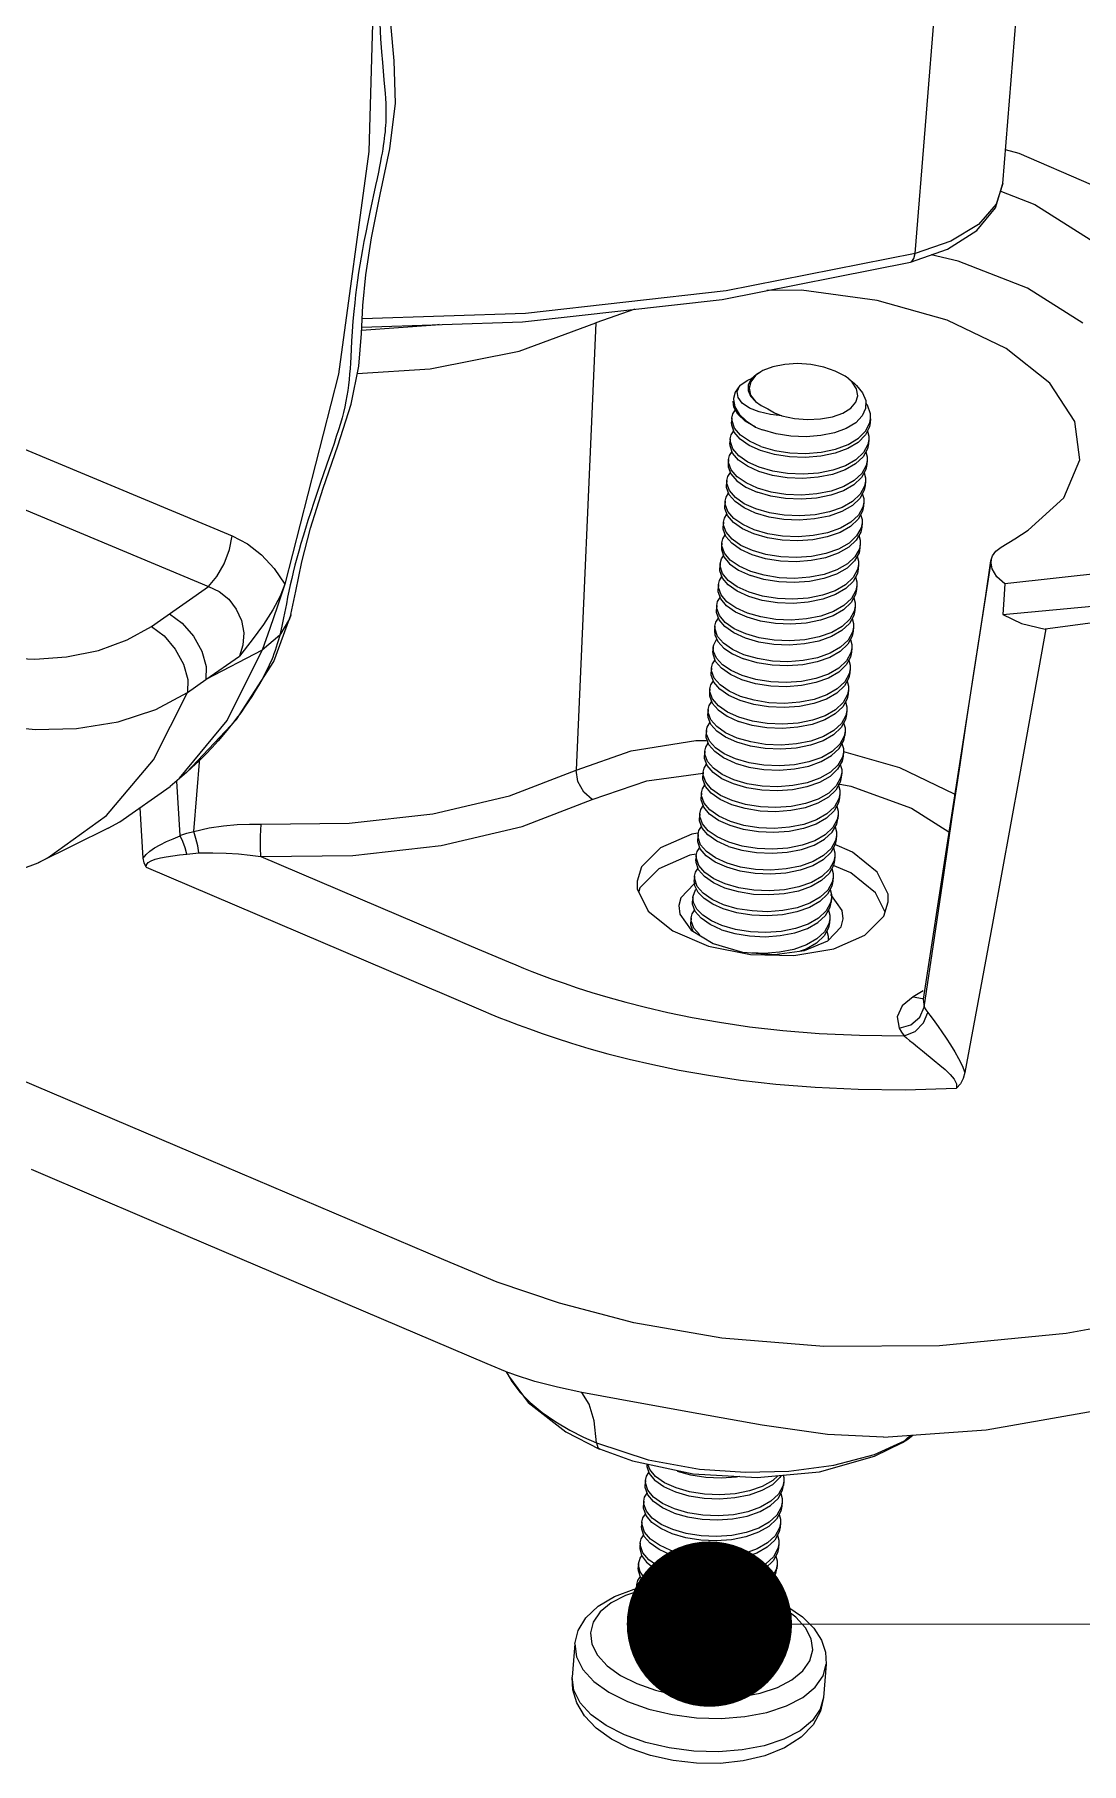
# Model space of a CAD drawing. Header units: millimetres. Extents: x 4697 to 5264, y 321 to 714.
# Drawn here: x 4894.3 to 4906.17, y 344.59 to 364.2 of the extents above; entities that cross this region are included whole.
import ezdxf

# ---------------------------------------------------------------- set-up
doc = ezdxf.new("R2010")
doc.units = ezdxf.units.MM
doc.layers.add('from', color=7, linetype='Continuous', lineweight=13)
doc.styles.add('wuwei', font='SimSun.ttf', dxfattribs={"width": 0.8, "oblique": 10})
doc.dimstyles.new('wuwei', dxfattribs={"dimscale": 2.5, "dimtxt": 2.5, "dimasz": 1.5, "dimexe": 0.3, "dimexo": 0.3, "dimgap": 0.5, "dimtad": 1, "dimdsep": 46, "dimtxsty": 'wuwei', "dimcen": 0, "dimclrd": 42, "dimclre": 82, "dimclrt": 82, "dimazin": 2, "dimtfac": 1, "dimtofl": 0, "dimtmove": 0, "dimatfit": 3, "dimfxl": 0, "dimlwd": 5, "dimlwe": 5, "dimarcsym": 0})

# ---------------------------------------------------------------- blocks, each defined once
blk = doc.blocks.new('A$C41F52299')
at = {"color": 7, "linetype": 'Continuous'}
for p, q in [((195.076, 43.912), (196.288, 58.773)), ((193.267, 42.466), (194.478, 57.328)), ((195.414, 44.527), (195.132, 44.604)), ((182.139, 43.868), (182.022, 43.322)), ((186.68, 41.037), (186.276, 31.818)), ((187.485, 41.32), (186.68, 41.037)), ((171.104, 40.018), (179.178, 36.648)), ((190.084, 40.029), (189.973, 39.949)), ((190.035, 40), (189.994, 39.975)), ((191.97, 39.813), (191.897, 39.881)), ((191.897, 39.881), (192.014, 39.785)), ((192.06, 39.676), (191.97, 39.813)), ((192.085, 39.536), (192.06, 39.676)), ((170.616, 38.973), (178.69, 35.603)), ((189.489, 39.076), (189.482, 38.99)), ((189.491, 39.015), (189.489, 39.076)), ((189.544, 38.867), (189.491, 39.015)), ((192.251, 38.811), (192.334, 38.98)), ((192.341, 38.973), (192.327, 38.896)), ((192.334, 38.98), (192.348, 39.059)), ((192.348, 39.059), (192.341, 38.973)), ((189.454, 38.647), (189.447, 38.561)), ((189.456, 38.586), (189.454, 38.647)), ((189.509, 38.438), (189.456, 38.586)), ((192.305, 38.544), (192.285, 38.441)), ((192.312, 38.63), (192.292, 38.527)), ((192.312, 38.63), (192.305, 38.544)), ((181.183, 38.264), (181.003, 37.744)), ((189.419, 38.217), (189.412, 38.131)), ((189.421, 38.156), (189.419, 38.217)), ((189.474, 38.008), (189.421, 38.156)), ((192.277, 38.2), (192.257, 38.098)), ((192.277, 38.2), (192.27, 38.114)), ((189.384, 37.788), (189.377, 37.702)), ((189.385, 37.727), (189.384, 37.788)), ((189.412, 38.131), (189.413, 38.071)), ((190.332, 37.979), (190.052, 38.06)), ((192.27, 38.114), (192.25, 38.012)), ((189.438, 37.579), (189.385, 37.727)), ((189.772, 37.652), (190.01, 37.544)), ((190.296, 37.55), (190.017, 37.63)), ((192.235, 37.685), (192.216, 37.587)), ((192.242, 37.771), (192.222, 37.668)), ((192.242, 37.771), (192.235, 37.685)), ((189.349, 37.358), (189.342, 37.272)), ((189.351, 37.297), (189.349, 37.358)), ((189.404, 37.149), (189.351, 37.297)), ((190.261, 37.12), (189.982, 37.201)), ((192.2, 37.255), (192.18, 37.153)), ((192.207, 37.341), (192.187, 37.239)), ((192.207, 37.341), (192.2, 37.255)), ((189.314, 36.929), (189.307, 36.843)), ((189.316, 36.868), (189.314, 36.929)), ((189.369, 36.72), (189.316, 36.868)), ((190.226, 36.691), (189.947, 36.771)), ((192.165, 36.826), (192.145, 36.723)), ((192.172, 36.912), (192.152, 36.809)), ((192.172, 36.912), (192.165, 36.826)), ((189.279, 36.499), (189.272, 36.413)), ((189.272, 36.413), (189.272, 36.368)), ((189.281, 36.438), (189.279, 36.499)), ((189.334, 36.29), (189.281, 36.438)), ((192.13, 36.396), (192.11, 36.294)), ((192.137, 36.482), (192.117, 36.38)), ((192.137, 36.482), (192.13, 36.396)), ((189.244, 36.07), (189.237, 35.984)), ((190.191, 36.261), (189.912, 36.342)), ((192.102, 36.053), (192.082, 35.95)), ((192.102, 36.053), (192.095, 35.967)), ((194.832, 36.132), (194.834, 36.154)), ((180.266, 35.652), (180.116, 35.193)), ((189.627, 35.937), (189.87, 35.826)), ((190.156, 35.832), (189.877, 35.912)), ((192.095, 35.967), (192.077, 35.87)), ((180.391, 35.023), (180.492, 35.503)), ((189.209, 35.64), (189.202, 35.554)), ((189.21, 35.579), (189.209, 35.64)), ((189.264, 35.431), (189.21, 35.579)), ((190.121, 35.402), (189.842, 35.483)), ((192.06, 35.537), (192.04, 35.435)), ((192.067, 35.623), (192.047, 35.521)), ((192.067, 35.623), (192.06, 35.537)), ((180.04, 34.054), (180.388, 35.01)), ((180.391, 35.023), (180.388, 35.01)), ((189.174, 35.211), (189.167, 35.125)), ((189.175, 35.15), (189.174, 35.211)), ((189.229, 35.002), (189.175, 35.15)), ((190.086, 34.973), (189.807, 35.053)), ((192.025, 35.108), (192.005, 35.005)), ((192.032, 35.194), (192.012, 35.091)), ((192.032, 35.194), (192.025, 35.108)), ((180.16, 34.597), (179.797, 34.288)), ((189.139, 34.781), (189.132, 34.695)), ((189.132, 34.695), (189.138, 34.606)), ((189.14, 34.72), (189.139, 34.781)), ((189.194, 34.572), (189.14, 34.72)), ((190.051, 34.543), (189.772, 34.624)), ((191.99, 34.678), (191.97, 34.576)), ((191.997, 34.764), (191.977, 34.662)), ((191.997, 34.764), (191.99, 34.678)), ((179.797, 34.288), (178.637, 33.683)), ((189.104, 34.352), (189.097, 34.266)), ((189.11, 34.262), (189.104, 34.352)), ((191.955, 34.249), (191.935, 34.148)), ((191.962, 34.335), (191.942, 34.232)), ((191.962, 34.335), (191.955, 34.249)), ((178.637, 33.683), (179.328, 34.168)), ((189.069, 33.922), (189.062, 33.836)), ((189.07, 33.861), (189.069, 33.922)), ((189.503, 34.21), (189.73, 34.108)), ((190.016, 34.114), (189.737, 34.194)), ((191.927, 33.905), (191.907, 33.803)), ((191.927, 33.905), (191.92, 33.819)), ((178.261, 33.414), (178.637, 33.683)), ((189.124, 33.713), (189.07, 33.861)), ((189.981, 33.684), (189.702, 33.765)), ((191.92, 33.819), (191.9, 33.717)), ((189.034, 33.493), (189.027, 33.407)), ((189.027, 33.407), (189.028, 33.346)), ((189.035, 33.432), (189.034, 33.493)), ((189.089, 33.284), (189.035, 33.432)), ((189.946, 33.255), (189.667, 33.335)), ((191.885, 33.39), (191.865, 33.287)), ((191.892, 33.476), (191.872, 33.373)), ((191.892, 33.476), (191.885, 33.39)), ((188.999, 33.063), (188.992, 32.977)), ((189, 33.002), (188.999, 33.063)), ((189.053, 32.854), (189, 33.002)), ((189.387, 32.927), (189.625, 32.82)), ((189.911, 32.825), (189.632, 32.906)), ((191.85, 32.96), (191.83, 32.858)), ((191.857, 33.046), (191.837, 32.944)), ((191.857, 33.046), (191.85, 32.96)), ((188.964, 32.634), (188.957, 32.548)), ((188.967, 32.558), (188.964, 32.634)), ((189.025, 32.414), (188.967, 32.558)), ((189.876, 32.396), (189.597, 32.476)), ((191.822, 32.617), (191.802, 32.514)), ((191.822, 32.617), (191.815, 32.531)), ((188.929, 32.204), (188.922, 32.118)), ((188.93, 32.143), (188.929, 32.204)), ((188.983, 31.995), (188.93, 32.143)), ((191.78, 32.101), (191.759, 31.999)), ((191.787, 32.187), (191.766, 32.085)), ((191.787, 32.187), (191.78, 32.101)), ((178.238, 31.767), (177.903, 31.477)), ((178.387, 30.553), (178.514, 32.06)), ((187.731, 31.595), (188.897, 31.753)), ((188.894, 31.774), (188.887, 31.689)), ((188.895, 31.714), (188.894, 31.774)), ((189.841, 31.966), (189.562, 32.047)), ((191.752, 31.758), (191.731, 31.655)), ((191.752, 31.758), (191.745, 31.672)), ((177.903, 31.477), (178.091, 31.647)), ((178.034, 31.59), (178.103, 30.47)), ((186.606, 31.212), (187.731, 31.595)), ((188.948, 31.566), (188.895, 31.714)), ((189.806, 31.536), (189.527, 31.617)), ((191.745, 31.672), (191.724, 31.569)), ((177.308, 30.569), (177.282, 31.041)), ((188.859, 31.345), (188.852, 31.259)), ((188.86, 31.284), (188.859, 31.345)), ((188.913, 31.136), (188.86, 31.284)), ((189.771, 31.107), (189.492, 31.188)), ((191.71, 31.242), (191.689, 31.14)), ((191.717, 31.328), (191.696, 31.226)), ((191.717, 31.328), (191.71, 31.242)), ((175.385, 30.012), (176.584, 30.877)), ((188.824, 30.915), (188.817, 30.83)), ((188.825, 30.856), (188.824, 30.915)), ((188.878, 30.708), (188.825, 30.856)), ((189.736, 30.677), (189.457, 30.758)), ((191.682, 30.899), (191.661, 30.796)), ((191.682, 30.899), (191.675, 30.813)), ((176.622, 30.622), (175.176, 29.903)), ((177.343, 30), (177.308, 30.569)), ((188.789, 30.486), (188.782, 30.4)), ((188.79, 30.425), (188.789, 30.486)), ((188.843, 30.277), (188.79, 30.425)), ((189.701, 30.248), (189.422, 30.329)), ((191.64, 30.383), (191.619, 30.281)), ((191.647, 30.469), (191.626, 30.367)), ((191.647, 30.469), (191.64, 30.383)), ((175.176, 29.903), (175.385, 30.012)), ((188.754, 30.056), (188.747, 29.971)), ((188.755, 29.995), (188.754, 30.056)), ((188.808, 29.848), (188.755, 29.995)), ((191.605, 29.954), (191.584, 29.851)), ((191.612, 30.04), (191.591, 29.937)), ((191.612, 30.04), (191.605, 29.954)), ((177.404, 29.812), (183.293, 27.305)), ((187.98, 29.78), (187.591, 29.391)), ((188.719, 29.627), (188.712, 29.541)), ((188.72, 29.566), (188.719, 29.627)), ((189.666, 29.818), (189.387, 29.899)), ((191.577, 29.61), (191.556, 29.508)), ((191.577, 29.61), (191.57, 29.524)), ((187.532, 29.523), (187.537, 29.368)), ((187.537, 29.368), (187.761, 28.91)), ((187.591, 29.391), (187.565, 29.31)), ((188.773, 29.418), (188.72, 29.566)), ((189.631, 29.389), (189.352, 29.47)), ((191.762, 28.923), (191.528, 29.252)), ((191.57, 29.524), (191.549, 29.422)), ((192.646, 28.886), (192.452, 29.284)), ((187.761, 28.91), (188.269, 28.5)), ((188.395, 29.026), (188.415, 28.843)), ((188.684, 29.197), (188.677, 29.112)), ((188.696, 29.083), (188.684, 29.197)), ((189.596, 28.959), (189.317, 29.04)), ((191.542, 29.181), (191.521, 29.078)), ((191.542, 29.181), (191.535, 29.095)), ((191.782, 28.749), (191.762, 28.923)), ((192.621, 28.806), (192.714, 29.102)), ((188.415, 28.843), (188.648, 28.514)), ((188.649, 28.768), (188.642, 28.682)), ((188.65, 28.707), (188.649, 28.768)), ((188.703, 28.559), (188.65, 28.707)), ((188.825, 28.417), (188.703, 28.559)), ((189.561, 28.53), (189.282, 28.61)), ((191.5, 28.665), (191.479, 28.563)), ((191.507, 28.751), (191.486, 28.649)), ((191.507, 28.751), (191.5, 28.665)), ((192.231, 28.415), (192.621, 28.806)), ((183.982, 28.242), (184.88, 27.86)), ((188.269, 28.5), (189.002, 28.189)), ((188.648, 28.514), (189.1, 28.24)), ((188.68, 28.494), (188.686, 28.503)), ((189.002, 28.189), (189.869, 28.012)), ((191.588, 28.133), (192.231, 28.415)), ((183.293, 27.305), (183.458, 27.235)), ((183.458, 27.235), (184.359, 26.852)), ((193.436, 27.263), (193.227, 27.141)), ((193.43, 27.092), (193.428, 27.085)), ((193.43, 27.095), (193.43, 27.092)), ((193.43, 27.092), (193.456, 26.931)), ((193.456, 26.931), (193.489, 26.872)), ((193.489, 26.872), (193.53, 26.817)), ((193.53, 26.817), (193.571, 26.765)), ((178.218, 22.229), (184.436, 19.583)), ((187.463, 20.422), (185.932, 20.822)), ((184.436, 19.583), (184.892, 19.39)), ((184.823, 19.419), (184.833, 19.407)), ((184.833, 19.407), (184.883, 19.323)), ((184.882, 19.325), (184.883, 19.323)), ((184.882, 19.324), (185.285, 18.776)), ((184.883, 19.323), (184.947, 19.213)), ((184.913, 19.382), (184.893, 19.39)), ((185.006, 19.345), (184.988, 19.352)), ((185.425, 19.209), (185.006, 19.345)), ((184.947, 19.213), (185.121, 18.984)), ((185.285, 18.776), (186.059, 18.17)), ((194.73, 18.214), (198.545, 18.884)), ((186.697, 17.942), (186.644, 18.396)), ((192.617, 18.059), (194.73, 18.214)), ((186.059, 18.17), (186.755, 17.817)), ((192.428, 17.708), (193.049, 17.989)), ((192.432, 17.669), (193.01, 17.955)), ((192.617, 18.059), (192.614, 18.059)), ((193.01, 17.955), (193.173, 18.1)), ((193.01, 17.954), (193.115, 18.022)), ((193.01, 17.955), (193.01, 17.954)), ((193.115, 18.022), (193.219, 18.103)), ((186.755, 17.818), (186.755, 17.818)), ((186.755, 17.818), (187.438, 17.572)), ((187.731, 17.51), (187.732, 17.457)), ((187.703, 17.171), (187.696, 17.085)), ((187.704, 17.117), (187.703, 17.171)), ((187.754, 16.969), (187.704, 17.117)), ((188.336, 17.014), (188.099, 17.121)), ((190.561, 17.154), (190.541, 17.052)), ((190.561, 17.154), (190.554, 17.068)), ((187.872, 16.734), (187.751, 16.876)), ((187.871, 16.827), (187.754, 16.969)), ((188.616, 16.933), (188.336, 17.014)), ((187.668, 16.742), (187.661, 16.656)), ((187.67, 16.681), (187.668, 16.742)), ((187.723, 16.533), (187.67, 16.681)), ((188.58, 16.504), (188.301, 16.584)), ((190.519, 16.639), (190.499, 16.536)), ((190.526, 16.725), (190.506, 16.622)), ((190.526, 16.725), (190.519, 16.639)), ((187.633, 16.312), (187.626, 16.226)), ((187.635, 16.251), (187.633, 16.312)), ((187.688, 16.103), (187.635, 16.251)), ((188.545, 16.074), (188.266, 16.155)), ((190.484, 16.209), (190.464, 16.107)), ((190.491, 16.295), (190.471, 16.193)), ((190.491, 16.295), (190.484, 16.209)), ((187.598, 15.883), (187.591, 15.797)), ((187.6, 15.822), (187.598, 15.883)), ((187.653, 15.674), (187.6, 15.822)), ((188.51, 15.645), (188.231, 15.725)), ((190.449, 15.78), (190.429, 15.677)), ((190.456, 15.866), (190.436, 15.763)), ((190.456, 15.866), (190.449, 15.78)), ((187.563, 15.453), (187.556, 15.367)), ((188.196, 15.296), (187.959, 15.403)), ((190.421, 15.436), (190.401, 15.334)), ((190.421, 15.436), (190.414, 15.35)), ((187.528, 15.024), (187.521, 14.938)), ((187.529, 14.963), (187.528, 15.024)), ((188.475, 15.215), (188.196, 15.296)), ((190.386, 15.007), (190.366, 14.904)), ((190.386, 15.007), (190.379, 14.921)), ((187.583, 14.815), (187.529, 14.963)), ((188.154, 14.78), (187.917, 14.888)), ((188.44, 14.786), (188.161, 14.866)), ((190.359, 14.818), (190.268, 14.653)), ((190.535, 14.549), (190.351, 14.642)), ((190.379, 14.921), (190.359, 14.818)), ((187.493, 14.594), (187.486, 14.508)), ((187.494, 14.533), (187.493, 14.594)), ((187.548, 14.385), (187.494, 14.533)), ((188.405, 14.356), (188.126, 14.437)), ((190.344, 14.491), (190.324, 14.389)), ((190.351, 14.577), (190.331, 14.475)), ((190.351, 14.577), (190.344, 14.491)), ((187.458, 14.164), (187.442, 13.966)), ((188.37, 13.926), (188.091, 14.007)), ((190.316, 14.148), (190.296, 14.045)), ((190.316, 14.148), (190.309, 14.062)), ((186.25, 13.804), (186.194, 13.116)), ((187.814, 13.688), (188.056, 13.578)), ((187.91, 13.549), (187.896, 13.377)), ((188.335, 13.497), (188.056, 13.578)), ((190.235, 13.58), (190.283, 13.734)), ((190.283, 13.734), (190.258, 13.899)), ((188.114, 13.473), (187.994, 13.335)), ((188.309, 13.415), (188.049, 13.492)), ((191.433, 13.381), (191.377, 12.694)), ((187.331, 12.609), (187.771, 12.453))]:
    blk.add_line(p, q, dxfattribs=at)
for points in [[(180.492, 35.503), (180.616, 36.112), (180.796, 36.806), (181.059, 37.628), (181.362, 38.503), (181.634, 39.36), (181.79, 40.148), (181.844, 40.816), (181.874, 41.396), (181.935, 42.03), (182.051, 42.792), (182.234, 43.682), (182.431, 44.628), (182.548, 45.57), (182.522, 46.443), (182.451, 47.205), (182.417, 48.04), (182.459, 49.046), (182.565, 50.202), (182.61, 51.438), (182.432, 52.638), (182.209, 53.754), (182.093, 55.07)], [(181.787, 54.301), (182.139, 49.365), (182.001, 44.57), (181.374, 39.979), (180.266, 35.652)], [(182.351, 49.818), (182.312, 49.391), (182.29, 49.145), (182.267, 48.875), (182.246, 48.578), (182.229, 48.259), (182.219, 47.914), (182.218, 47.556), (182.226, 47.209), (182.241, 46.894), (182.259, 46.627), (182.278, 46.405), (182.311, 46.049)], [(182.311, 46.049), (182.324, 45.905), (182.334, 45.777), (182.341, 45.664), (182.346, 45.562), (182.349, 45.471), (182.35, 45.389), (182.349, 45.314), (182.348, 45.244), (182.346, 45.176), (182.342, 45.109), (182.338, 45.042), (182.332, 44.975), (182.325, 44.908), (182.316, 44.838), (182.307, 44.767), (182.296, 44.692), (182.284, 44.616), (182.271, 44.538), (182.256, 44.455), (182.239, 44.364), (182.219, 44.262), (182.196, 44.147), (182.17, 44.016), (182.139, 43.868)], [(198.109, 43.099), (196.906, 43.884), (195.414, 44.527)], [(193.17, 42.29), (193.938, 42.557), (194.543, 42.942), (194.925, 43.411), (195.076, 43.912)], [(195.076, 43.912), (194.941, 43.486), (194.576, 43.066), (194.006, 42.719), (193.267, 42.466)], [(195.016, 43.76), (195.734, 43.478), (196.879, 42.755)], [(182.022, 43.322), (181.978, 43.114), (181.935, 42.904), (181.898, 42.717), (181.867, 42.551), (181.838, 42.392), (181.812, 42.232), (181.787, 42.075), (181.765, 41.921), (181.745, 41.77), (181.725, 41.617), (181.707, 41.453), (181.688, 41.271), (181.671, 41.072), (181.655, 40.862), (181.642, 40.661), (181.625, 40.336)], [(193.267, 42.466), (189.371, 41.695), (185.232, 41.233), (181.86, 41.122)], [(193.17, 42.29), (193.197, 42.302), (193.244, 42.364), (193.267, 42.466)], [(196.73, 41.029), (195.587, 41.751), (194.158, 42.313), (193.6, 42.439)], [(181.851, 40.952), (185.167, 41.061), (189.287, 41.521), (193.17, 42.29)], [(196.666, 38.215), (196.565, 39.001), (196.046, 39.792), (195.144, 40.506), (193.925, 41.09), (192.482, 41.501), (190.92, 41.709), (190.211, 41.704)], [(181.76, 39.992), (183.262, 40.089), (185.102, 40.454), (186.68, 41.037)], [(183.45, 41.005), (183.375, 40.988), (181.847, 40.879)], [(212.169, 40.652), (208.546, 39.047), (205.032, 37.727), (201.612, 36.707), (198.295, 36.009), (195.117, 35.655)], [(181.625, 40.336), (181.618, 40.209), (181.611, 40.094), (181.602, 39.98), (181.592, 39.867), (181.58, 39.755), (181.565, 39.644), (181.548, 39.533), (181.527, 39.42), (181.502, 39.305), (181.475, 39.192), (181.445, 39.08), (181.412, 38.963), (181.373, 38.834), (181.328, 38.695), (181.282, 38.553), (181.233, 38.411), (181.183, 38.264)], [(189.994, 39.975), (189.882, 39.875), (189.822, 39.76), (189.82, 39.64), (189.871, 39.523), (189.972, 39.413)], [(189.973, 39.949), (189.875, 39.825), (189.841, 39.689), (189.874, 39.549), (189.972, 39.413)], [(191.897, 39.881), (191.821, 39.938), (191.62, 40.045), (191.381, 40.126), (191.117, 40.178), (190.844, 40.197), (190.578, 40.181), (190.335, 40.133), (190.129, 40.054), (190.084, 40.029)], [(195.076, 35.022), (197.214, 35.223), (199.278, 35.557), (201.247, 35.99), (203.12, 36.497), (204.904, 37.059), (206.65, 37.679), (208.411, 38.369), (210.237, 39.148), (212.171, 40.039)], [(189.652, 39.745), (189.556, 39.608), (189.522, 39.479)], [(190.284, 39.146), (190.048, 39.201), (189.848, 39.282), (189.701, 39.384), (189.614, 39.499), (189.596, 39.624), (189.652, 39.745)], [(189.652, 39.745), (189.803, 39.852), (189.904, 39.894)], [(192.014, 39.785), (192.056, 39.749), (192.184, 39.596), (192.249, 39.435)], [(212.705, 39.789), (209.178, 38.212), (205.735, 36.901), (202.374, 35.871), (199.102, 35.139), (195.947, 34.725)], [(189.489, 39.076), (189.509, 39.161), (189.563, 39.243)], [(189.613, 39.152), (189.531, 39.301), (189.517, 39.42)], [(189.522, 39.479), (189.521, 39.459), (189.548, 39.307), (189.636, 39.157), (189.781, 39.016), (189.976, 38.89)], [(189.972, 39.413), (190.091, 39.333), (190.232, 39.263)], [(192.249, 39.435), (192.247, 39.273), (192.176, 39.119), (192.041, 38.979), (191.847, 38.861), (191.603, 38.771), (191.322, 38.713), (191.018, 38.69), (190.705, 38.703), (190.4, 38.751), (190.119, 38.832)], [(190.232, 39.263), (190.369, 39.185), (190.516, 39.124)], [(190.516, 39.124), (190.777, 39.068), (191.05, 39.045), (191.318, 39.057), (191.564, 39.101), (191.776, 39.177), (191.939, 39.279), (192.044, 39.401), (192.085, 39.536)], [(192.348, 39.059), (192.344, 39.16), (192.282, 39.341), (192.248, 39.384)], [(189.537, 38.782), (189.484, 38.929), (189.482, 38.99)], [(190.087, 38.489), (189.85, 38.597), (189.665, 38.725), (189.544, 38.867)], [(189.976, 38.89), (189.764, 39.012), (189.613, 39.152)], [(189.976, 38.89), (190.046, 38.86), (190.119, 38.832)], [(192.327, 38.896), (192.245, 38.726), (192.094, 38.574), (191.881, 38.446), (191.619, 38.348), (191.321, 38.286), (191.001, 38.261), (190.677, 38.273), (190.364, 38.322), (190.08, 38.403)], [(190.516, 39.124), (190.398, 39.132), (190.284, 39.146)], [(189.502, 38.352), (189.449, 38.5), (189.447, 38.561)], [(189.454, 38.647), (189.474, 38.731), (189.526, 38.811)], [(190.08, 38.403), (189.843, 38.511), (189.658, 38.639), (189.537, 38.782)], [(190.087, 38.489), (190.371, 38.408), (190.683, 38.359), (191.007, 38.346), (191.326, 38.372), (191.625, 38.434), (191.887, 38.531), (192.099, 38.658), (192.251, 38.811)], [(192.292, 38.527), (192.201, 38.362), (192.045, 38.214), (191.83, 38.091), (191.568, 37.998), (191.273, 37.94), (190.957, 37.917), (190.638, 37.93), (190.332, 37.979)], [(192.283, 38.806), (192.312, 38.703), (192.312, 38.63)], [(189.419, 38.217), (189.439, 38.302), (189.491, 38.382)], [(190.045, 37.974), (189.808, 38.081), (189.623, 38.21), (189.502, 38.352)], [(190.052, 38.06), (189.815, 38.167), (189.63, 38.296), (189.509, 38.438)], [(192.285, 38.441), (192.194, 38.276), (192.038, 38.128), (191.823, 38.005), (191.561, 37.913), (191.266, 37.854), (190.95, 37.831), (190.631, 37.845), (190.325, 37.893), (190.045, 37.974)], [(192.249, 38.375), (192.277, 38.274), (192.277, 38.2)], [(195.597, 36.76), (196.332, 37.427), (196.666, 38.215)], [(189.384, 37.788), (189.404, 37.873), (189.456, 37.952)], [(189.413, 38.071), (189.466, 37.923), (189.588, 37.781), (189.772, 37.652)], [(190.017, 37.63), (189.78, 37.738), (189.595, 37.866), (189.474, 38.008)], [(192.25, 38.012), (192.159, 37.846), (192.003, 37.699), (191.788, 37.576), (191.526, 37.483), (191.23, 37.424), (190.915, 37.401), (190.596, 37.415), (190.289, 37.464), (190.01, 37.544)], [(192.257, 38.098), (192.166, 37.932), (192.01, 37.785), (191.795, 37.662), (191.533, 37.569), (191.237, 37.51), (190.922, 37.487), (190.603, 37.501), (190.296, 37.55)], [(192.214, 37.946), (192.242, 37.844), (192.242, 37.771)], [(181.003, 37.744), (180.932, 37.537), (180.863, 37.331), (180.799, 37.139), (180.742, 36.962), (180.69, 36.797), (180.642, 36.639), (180.596, 36.485), (180.553, 36.333), (180.512, 36.183), (180.474, 36.039), (180.44, 35.899), (180.408, 35.764), (180.378, 35.633), (180.351, 35.506), (180.324, 35.379), (180.297, 35.247)], [(189.349, 37.358), (189.369, 37.443), (189.421, 37.523)], [(189.432, 37.493), (189.379, 37.641), (189.377, 37.702)], [(189.975, 37.115), (189.738, 37.222), (189.553, 37.351), (189.432, 37.493)], [(189.982, 37.201), (189.744, 37.308), (189.56, 37.437), (189.438, 37.579)], [(192.216, 37.587), (192.126, 37.419), (191.972, 37.273), (191.758, 37.149), (191.492, 37.054), (191.191, 36.994), (190.878, 36.972), (190.562, 36.985), (190.254, 37.034), (189.975, 37.115)], [(192.222, 37.668), (192.131, 37.503), (191.974, 37.355), (191.76, 37.232), (191.498, 37.139), (191.202, 37.08), (190.887, 37.058), (190.568, 37.071), (190.261, 37.12)], [(192.178, 37.517), (192.207, 37.415), (192.207, 37.341)], [(189.314, 36.929), (189.334, 37.013), (189.386, 37.093)], [(189.397, 37.063), (189.344, 37.211), (189.342, 37.272)], [(189.947, 36.771), (189.71, 36.879), (189.525, 37.007), (189.404, 37.149)], [(192.18, 37.153), (192.089, 36.987), (191.932, 36.84), (191.718, 36.717), (191.456, 36.624), (191.16, 36.565), (190.845, 36.542), (190.526, 36.556), (190.219, 36.605), (189.94, 36.685)], [(192.187, 37.239), (192.096, 37.073), (191.939, 36.926), (191.725, 36.803), (191.463, 36.71), (191.167, 36.651), (190.852, 36.628), (190.533, 36.642), (190.226, 36.691)], [(192.143, 37.087), (192.172, 36.985), (192.172, 36.912)], [(189.362, 36.634), (189.309, 36.782), (189.307, 36.843)], [(189.912, 36.342), (189.675, 36.449), (189.49, 36.578), (189.369, 36.72)], [(189.94, 36.685), (189.703, 36.793), (189.518, 36.921), (189.397, 37.063)], [(192.145, 36.723), (192.054, 36.558), (191.897, 36.41), (191.683, 36.287), (191.421, 36.194), (191.125, 36.136), (190.81, 36.113), (190.491, 36.126), (190.184, 36.175), (189.905, 36.256)], [(192.152, 36.809), (192.061, 36.644), (191.904, 36.496), (191.69, 36.373), (191.428, 36.28), (191.132, 36.221), (190.817, 36.199), (190.498, 36.212), (190.191, 36.261)], [(195.04, 36.413), (195.322, 36.585), (195.597, 36.76)], [(178.69, 35.603), (178.866, 35.807), (179.017, 36.071), (179.125, 36.363), (179.178, 36.648)], [(179.178, 36.648), (179.494, 36.48), (179.787, 36.253), (180.048, 35.973), (180.266, 35.652)], [(189.272, 36.368), (189.32, 36.216), (189.44, 36.07), (189.627, 35.937)], [(189.279, 36.499), (189.299, 36.584), (189.351, 36.664)], [(189.905, 36.256), (189.668, 36.363), (189.483, 36.492), (189.362, 36.634)], [(192.117, 36.38), (192.026, 36.214), (191.869, 36.067), (191.655, 35.944), (191.393, 35.851), (191.097, 35.792), (190.782, 35.769), (190.463, 35.783), (190.156, 35.832)], [(192.108, 36.657), (192.137, 36.556), (192.137, 36.482)], [(194.834, 36.154), (194.861, 36.235), (194.931, 36.33), (195.04, 36.413)], [(189.244, 36.07), (189.271, 36.173), (189.315, 36.232)], [(189.292, 35.873), (189.244, 36.024), (189.244, 36.07)], [(189.877, 35.912), (189.64, 36.02), (189.455, 36.148), (189.334, 36.29)], [(192.11, 36.294), (192.019, 36.128), (191.862, 35.981), (191.648, 35.858), (191.386, 35.765), (191.09, 35.706), (190.775, 35.683), (190.456, 35.697), (190.149, 35.746), (189.87, 35.826)], [(192.073, 36.228), (192.102, 36.126), (192.102, 36.053)], [(194.834, 36.154), (193.922, 30.266), (193.43, 27.095)], [(193.456, 26.931), (193.666, 28.361), (193.858, 29.66), (194.033, 30.845), (194.195, 31.926), (194.343, 32.914), (194.48, 33.818), (194.606, 34.65), (194.723, 35.418), (194.832, 36.132)], [(195.117, 35.655), (194.954, 35.803), (194.858, 35.965), (194.832, 36.132)], [(180.266, 35.652), (180.168, 35.404), (180.018, 35.123), (179.823, 34.819), (179.59, 34.5), (179.328, 34.168)], [(189.209, 35.64), (189.229, 35.725), (189.281, 35.805)], [(189.292, 35.775), (189.238, 35.923), (189.237, 35.984)], [(189.842, 35.483), (189.599, 35.593), (189.412, 35.726), (189.292, 35.873)], [(189.835, 35.397), (189.598, 35.504), (189.413, 35.633), (189.292, 35.775)], [(192.077, 35.87), (191.989, 35.706), (191.838, 35.559), (191.627, 35.435), (191.362, 35.338), (191.062, 35.277), (190.75, 35.254), (190.428, 35.267), (190.115, 35.316), (189.835, 35.397)], [(192.082, 35.95), (191.991, 35.785), (191.834, 35.637), (191.62, 35.514), (191.358, 35.421), (191.062, 35.362), (190.747, 35.34), (190.428, 35.353), (190.121, 35.402)], [(192.038, 35.798), (192.067, 35.697), (192.067, 35.623)], [(195.117, 35.655), (195.096, 35.332), (195.076, 35.022)], [(177.513, 34.779), (177.7, 34.91), (178.69, 35.603)], [(178.69, 35.603), (178.914, 35.499), (179.11, 35.34), (179.265, 35.136), (179.37, 34.899), (179.417, 34.645), (179.401, 34.394), (179.328, 34.168)], [(189.174, 35.211), (189.193, 35.295), (189.246, 35.375)], [(189.257, 35.345), (189.203, 35.493), (189.202, 35.554)], [(189.8, 34.967), (189.563, 35.075), (189.378, 35.203), (189.257, 35.345)], [(189.807, 35.053), (189.57, 35.161), (189.385, 35.289), (189.264, 35.431)], [(192.04, 35.435), (191.949, 35.269), (191.792, 35.122), (191.578, 34.999), (191.316, 34.906), (191.02, 34.847), (190.705, 34.824), (190.386, 34.838), (190.079, 34.887), (189.8, 34.967)], [(192.047, 35.521), (191.956, 35.355), (191.799, 35.208), (191.585, 35.085), (191.323, 34.992), (191.027, 34.933), (190.712, 34.91), (190.393, 34.924), (190.086, 34.973)], [(192.003, 35.369), (192.032, 35.267), (192.032, 35.194)], [(177.887, 35.04), (178.148, 34.846), (178.379, 34.576), (178.551, 34.266), (178.641, 33.955), (178.637, 33.683)], [(180.116, 35.193), (179.959, 34.739), (179.797, 34.288)], [(180.297, 35.247), (180.238, 34.954), (180.202, 34.786), (180.16, 34.597)], [(180.388, 35.01), (180.364, 34.932), (180.16, 34.597)], [(189.139, 34.781), (189.158, 34.866), (189.211, 34.946)], [(189.222, 34.916), (189.168, 35.064), (189.167, 35.125)], [(189.772, 34.624), (189.535, 34.731), (189.35, 34.86), (189.229, 35.002)], [(192.005, 35.005), (191.914, 34.84), (191.757, 34.692), (191.543, 34.569), (191.281, 34.476), (190.985, 34.418), (190.67, 34.395), (190.351, 34.408), (190.044, 34.457), (189.765, 34.538)], [(192.012, 35.091), (191.921, 34.926), (191.764, 34.778), (191.55, 34.655), (191.288, 34.562), (190.992, 34.503), (190.677, 34.481), (190.358, 34.494), (190.051, 34.543)], [(191.968, 34.939), (191.997, 34.838), (191.997, 34.764)], [(195.076, 35.022), (195.459, 34.841), (195.947, 34.725)], [(173.168, 34.465), (173.543, 34.328), (173.988, 34.213), (174.51, 34.132), (175.107, 34.104), (175.763, 34.15), (176.422, 34.284), (177.015, 34.499), (177.513, 34.779)], [(177.513, 34.779), (177.775, 34.583), (178.007, 34.311), (178.178, 33.998), (178.266, 33.686), (178.261, 33.414)], [(180.16, 34.597), (180.135, 34.504), (180.111, 34.422), (180.088, 34.349), (180.065, 34.28), (180.041, 34.213), (180.015, 34.146), (179.988, 34.079), (179.959, 34.013), (179.927, 33.943), (179.89, 33.868), (179.845, 33.78), (179.79, 33.677), (179.725, 33.563), (179.657, 33.449), (179.586, 33.337), (179.512, 33.224), (179.435, 33.112), (179.355, 32.998), (179.272, 32.886), (179.188, 32.776), (179.099, 32.665), (179.003, 32.548), (178.893, 32.421), (178.769, 32.283), (178.632, 32.139), (178.489, 31.997), (178.342, 31.86), (178.238, 31.767)], [(189.138, 34.606), (189.2, 34.465), (189.323, 34.331), (189.503, 34.21)], [(189.765, 34.538), (189.528, 34.645), (189.343, 34.774), (189.222, 34.916)], [(191.977, 34.662), (191.886, 34.496), (191.729, 34.349), (191.515, 34.226), (191.253, 34.133), (190.957, 34.074), (190.642, 34.051), (190.323, 34.065), (190.016, 34.114)], [(195.963, 34.726), (195.421, 31.706), (194.864, 28.656), (194.294, 25.578)], [(178.091, 31.647), (179.079, 32.839), (179.797, 34.288)], [(189.152, 34.057), (189.098, 34.205), (189.097, 34.266)], [(189.104, 34.352), (189.113, 34.402), (189.174, 34.524)], [(189.702, 33.765), (189.475, 33.867), (189.295, 33.988), (189.172, 34.122), (189.11, 34.262)], [(189.737, 34.194), (189.5, 34.302), (189.315, 34.43), (189.194, 34.572)], [(191.97, 34.576), (191.879, 34.41), (191.722, 34.263), (191.508, 34.14), (191.246, 34.047), (190.95, 33.988), (190.635, 33.965), (190.316, 33.979), (190.009, 34.028), (189.73, 34.108)], [(191.942, 34.232), (191.851, 34.067), (191.694, 33.919), (191.48, 33.796), (191.218, 33.703), (190.922, 33.644), (190.607, 33.622), (190.288, 33.635), (189.981, 33.684)], [(191.933, 34.51), (191.962, 34.408), (191.962, 34.335)], [(178.238, 31.767), (179.268, 32.857), (180.04, 34.054)], [(189.069, 33.922), (189.088, 34.007), (189.141, 34.087)], [(189.695, 33.679), (189.458, 33.786), (189.273, 33.915), (189.152, 34.057)], [(191.935, 34.148), (191.846, 33.984), (191.692, 33.837), (191.48, 33.714), (191.217, 33.619), (190.923, 33.56), (190.612, 33.536), (190.289, 33.549), (189.976, 33.598), (189.695, 33.679)], [(191.898, 34.08), (191.927, 33.979), (191.927, 33.905)], [(189.034, 33.493), (189.053, 33.577), (189.106, 33.657)], [(189.117, 33.627), (189.063, 33.775), (189.062, 33.836)], [(189.66, 33.249), (189.423, 33.357), (189.238, 33.485), (189.117, 33.627)], [(189.667, 33.335), (189.43, 33.443), (189.245, 33.571), (189.124, 33.713)], [(191.9, 33.717), (191.809, 33.551), (191.652, 33.404), (191.438, 33.281), (191.176, 33.188), (190.88, 33.129), (190.565, 33.106), (190.246, 33.12), (189.939, 33.169), (189.66, 33.249)], [(191.907, 33.803), (191.816, 33.637), (191.659, 33.49), (191.445, 33.367), (191.183, 33.274), (190.887, 33.215), (190.572, 33.192), (190.253, 33.206), (189.946, 33.255)], [(191.863, 33.651), (191.892, 33.549), (191.892, 33.476)], [(172.626, 33.303), (173.101, 33.082), (173.669, 32.887), (174.341, 32.736), (175.114, 32.655), (175.968, 32.673), (176.829, 32.812), (177.604, 33.065), (178.261, 33.414)], [(176.584, 30.877), (177.556, 32.03), (178.261, 33.414)], [(188.999, 33.063), (189.018, 33.148), (189.071, 33.228)], [(189.028, 33.346), (189.081, 33.198), (189.203, 33.056), (189.387, 32.927)], [(189.632, 32.906), (189.394, 33.013), (189.21, 33.142), (189.089, 33.284)], [(191.865, 33.287), (191.774, 33.122), (191.617, 32.974), (191.403, 32.851), (191.141, 32.758), (190.845, 32.699), (190.53, 32.677), (190.211, 32.69), (189.904, 32.739), (189.625, 32.82)], [(191.872, 33.373), (191.781, 33.208), (191.624, 33.06), (191.41, 32.937), (191.148, 32.844), (190.852, 32.785), (190.537, 32.763), (190.218, 32.776), (189.911, 32.825)], [(191.828, 33.221), (191.857, 33.12), (191.857, 33.046)], [(188.964, 32.634), (188.977, 32.7), (189.036, 32.802)], [(189.053, 32.757), (188.995, 32.901), (188.992, 32.977)], [(189.597, 32.476), (189.359, 32.584), (189.175, 32.712), (189.053, 32.854)], [(191.83, 32.858), (191.739, 32.692), (191.582, 32.545), (191.368, 32.422), (191.106, 32.329), (190.81, 32.27), (190.495, 32.247), (190.176, 32.261), (189.869, 32.31), (189.59, 32.39)], [(191.837, 32.944), (191.746, 32.778), (191.589, 32.631), (191.375, 32.508), (191.113, 32.415), (190.817, 32.356), (190.502, 32.333), (190.183, 32.347), (189.876, 32.396)], [(189.011, 32.339), (188.958, 32.487), (188.957, 32.548)], [(189.59, 32.39), (189.358, 32.495), (189.176, 32.619), (189.053, 32.757)], [(191.802, 32.514), (191.711, 32.349), (191.554, 32.201), (191.34, 32.078), (191.078, 31.985), (190.782, 31.926), (190.467, 31.904), (190.148, 31.917), (189.841, 31.966)], [(191.702, 32.26), (191.794, 32.426), (191.815, 32.531)], [(191.793, 32.792), (191.822, 32.69), (191.822, 32.617)], [(186.276, 31.818), (187.407, 32.215), (188.741, 32.426), (188.958, 32.428)], [(188.976, 31.909), (188.923, 32.057), (188.922, 32.118)], [(188.929, 32.204), (188.948, 32.288), (189.001, 32.369)], [(189.555, 31.961), (189.317, 32.068), (189.133, 32.197), (189.011, 32.339)], [(189.562, 32.047), (189.33, 32.151), (189.148, 32.276), (189.025, 32.414)], [(189.555, 31.961), (189.834, 31.88), (190.147, 31.831), (190.469, 31.818), (190.78, 31.841), (191.072, 31.9), (191.332, 31.992), (191.545, 32.114), (191.702, 32.26)], [(191.766, 32.085), (191.676, 31.919), (191.519, 31.772), (191.305, 31.649), (191.043, 31.556), (190.747, 31.497), (190.432, 31.474), (190.113, 31.488), (189.806, 31.536)], [(191.758, 32.362), (191.787, 32.261), (191.787, 32.187)], [(191.79, 32.197), (192.948, 31.867), (194.07, 31.329), (194.085, 31.317)], [(179.781, 30.701), (181.592, 30.719), (183.32, 30.917), (184.901, 31.288), (186.276, 31.818)], [(186.606, 31.212), (186.433, 31.362), (186.313, 31.583), (186.276, 31.818)], [(188.894, 31.774), (188.913, 31.859), (188.966, 31.939)], [(189.52, 31.531), (189.282, 31.639), (189.098, 31.767), (188.976, 31.909)], [(189.527, 31.617), (189.289, 31.725), (189.105, 31.853), (188.983, 31.995)], [(191.759, 31.999), (191.669, 31.833), (191.512, 31.686), (191.298, 31.563), (191.036, 31.47), (190.74, 31.411), (190.425, 31.388), (190.106, 31.402), (189.799, 31.451), (189.52, 31.531)], [(191.723, 31.933), (191.752, 31.831), (191.752, 31.758)], [(176.622, 30.622), (176.865, 30.749), (177.903, 31.477)], [(188.859, 31.345), (188.878, 31.429), (188.931, 31.51)], [(188.941, 31.48), (188.888, 31.628), (188.887, 31.689)], [(189.485, 31.102), (189.247, 31.209), (189.063, 31.338), (188.941, 31.48)], [(189.492, 31.188), (189.254, 31.295), (189.07, 31.424), (188.948, 31.566)], [(191.724, 31.569), (191.634, 31.404), (191.477, 31.256), (191.263, 31.133), (191.001, 31.04), (190.705, 30.981), (190.39, 30.959), (190.071, 30.972), (189.764, 31.021), (189.485, 31.102)], [(191.731, 31.655), (191.641, 31.49), (191.484, 31.342), (191.27, 31.219), (191.008, 31.126), (190.712, 31.067), (190.397, 31.045), (190.078, 31.058), (189.771, 31.107)], [(191.681, 31.53), (191.944, 31.482), (193.191, 31.028), (193.965, 30.542)], [(191.688, 31.503), (191.717, 31.402), (191.717, 31.328)], [(179.768, 30.035), (181.667, 30.054), (183.493, 30.263), (185.164, 30.655), (186.606, 31.212)], [(188.824, 30.915), (188.844, 31.002), (188.896, 31.08)], [(188.906, 31.052), (188.853, 31.2), (188.852, 31.259)], [(189.45, 30.672), (189.212, 30.78), (189.027, 30.909), (188.906, 31.052)], [(189.457, 30.758), (189.219, 30.866), (189.035, 30.994), (188.913, 31.136)], [(191.689, 31.14), (191.599, 30.974), (191.442, 30.827), (191.228, 30.704), (190.966, 30.611), (190.67, 30.552), (190.355, 30.529), (190.036, 30.543), (189.729, 30.592), (189.45, 30.672)], [(191.696, 31.226), (191.606, 31.06), (191.449, 30.913), (191.235, 30.79), (190.973, 30.697), (190.677, 30.638), (190.362, 30.615), (190.043, 30.629), (189.736, 30.677)], [(191.653, 31.074), (191.682, 30.972), (191.682, 30.899)], [(178.387, 30.553), (178.704, 30.623), (179.001, 30.668), (179.28, 30.694), (179.54, 30.704), (179.781, 30.701)], [(179.768, 30.035), (179.763, 30.214), (179.767, 30.457), (179.781, 30.701)], [(188.871, 30.621), (188.818, 30.769), (188.817, 30.83)], [(189.422, 30.329), (189.184, 30.437), (188.999, 30.565), (188.878, 30.708)], [(191.661, 30.796), (191.571, 30.631), (191.414, 30.483), (191.2, 30.36), (190.938, 30.267), (190.642, 30.208), (190.327, 30.186), (190.008, 30.199), (189.701, 30.248)], [(191.557, 30.536), (191.652, 30.704), (191.675, 30.813)], [(166.42, 30.479), (168.238, 29.636), (170.085, 29.165), (171.894, 29.065), (173.602, 29.318), (175.176, 29.903)], [(177.343, 30), (177.403, 30.075), (177.481, 30.144), (177.579, 30.211), (177.695, 30.277), (177.824, 30.341), (177.96, 30.402), (178.104, 30.461)], [(178.103, 30.47), (178.244, 30.516), (178.387, 30.553)], [(178.243, 30.083), (178.207, 30.213), (178.16, 30.342), (178.104, 30.461)], [(178.491, 30.107), (178.468, 30.254), (178.432, 30.408), (178.387, 30.553)], [(188.784, 30.513), (188.658, 30.492), (188.015, 30.21)], [(188.836, 30.191), (188.783, 30.339), (188.782, 30.4)], [(188.789, 30.486), (188.808, 30.57), (188.861, 30.651)], [(189.415, 30.243), (189.177, 30.35), (188.993, 30.479), (188.871, 30.621)], [(189.415, 30.243), (189.69, 30.163), (189.996, 30.114), (190.316, 30.1), (190.628, 30.121), (190.923, 30.179), (191.183, 30.27), (191.397, 30.39), (191.557, 30.536)], [(191.626, 30.367), (191.536, 30.201), (191.379, 30.053), (191.165, 29.931), (190.903, 29.838), (190.607, 29.779), (190.292, 29.756), (189.973, 29.77), (189.666, 29.818)], [(191.618, 30.644), (191.647, 30.543), (191.647, 30.469)], [(177.404, 29.812), (177.362, 29.902), (177.343, 30)], [(177.404, 29.812), (177.411, 29.864), (177.447, 29.91), (177.51, 29.947), (177.594, 29.977), (177.698, 30.004), (177.819, 30.027), (177.954, 30.048), (178.095, 30.066), (178.243, 30.083)], [(178.243, 30.083), (178.367, 30.099), (178.491, 30.107)], [(178.491, 30.107), (178.783, 30.112), (179.056, 30.104), (179.311, 30.088), (179.548, 30.065), (179.768, 30.035)], [(179.768, 30.035), (183.818, 28.312), (183.982, 28.242)], [(188.015, 30.21), (187.625, 29.819), (187.532, 29.523)], [(188.749, 30.084), (188.622, 30.062), (187.98, 29.78)], [(188.801, 29.762), (188.748, 29.91), (188.747, 29.971)], [(188.754, 30.056), (188.773, 30.141), (188.826, 30.221)], [(189.38, 29.813), (189.142, 29.921), (188.958, 30.049), (188.836, 30.191)], [(189.387, 29.899), (189.149, 30.007), (188.965, 30.135), (188.843, 30.277)], [(191.619, 30.281), (191.529, 30.115), (191.372, 29.968), (191.158, 29.845), (190.896, 29.752), (190.6, 29.693), (190.285, 29.67), (189.966, 29.684), (189.659, 29.733), (189.38, 29.813)], [(191.583, 30.215), (191.612, 30.113), (191.612, 30.04)], [(192.714, 29.102), (192.709, 29.257), (192.485, 29.715), (191.977, 30.125), (191.599, 30.286)], [(188.719, 29.627), (188.738, 29.711), (188.791, 29.792)], [(189.345, 29.384), (189.107, 29.491), (188.923, 29.62), (188.801, 29.762)], [(189.352, 29.47), (189.114, 29.577), (188.93, 29.706), (188.808, 29.848)], [(191.584, 29.851), (191.494, 29.686), (191.337, 29.538), (191.123, 29.415), (190.861, 29.322), (190.565, 29.263), (190.25, 29.241), (189.931, 29.254), (189.624, 29.303), (189.345, 29.384)], [(191.591, 29.937), (191.501, 29.772), (191.344, 29.624), (191.13, 29.501), (190.868, 29.408), (190.572, 29.349), (190.257, 29.326), (189.938, 29.34), (189.631, 29.389)], [(191.548, 29.785), (191.577, 29.684), (191.577, 29.61)], [(192.452, 29.284), (191.938, 29.698), (191.564, 29.857)], [(188.737, 29.481), (188.709, 29.47), (188.436, 29.179), (188.395, 29.026)], [(188.684, 29.197), (188.686, 29.217), (188.735, 29.346), (188.755, 29.367)], [(188.793, 29.293), (188.724, 29.427), (188.712, 29.541)], [(189.317, 29.04), (189.079, 29.148), (188.895, 29.276), (188.773, 29.418)], [(189.31, 28.954), (189.092, 29.051), (188.917, 29.166), (188.793, 29.293)], [(191.549, 29.422), (191.459, 29.256), (191.302, 29.109), (191.088, 28.986), (190.826, 28.893), (190.53, 28.834), (190.215, 28.811), (189.896, 28.825), (189.589, 28.874), (189.31, 28.954)], [(191.556, 29.508), (191.466, 29.342), (191.309, 29.194), (191.095, 29.072), (190.833, 28.979), (190.537, 28.92), (190.222, 28.897), (189.903, 28.911), (189.596, 28.959)], [(191.513, 29.356), (191.542, 29.254), (191.542, 29.181)], [(188.649, 28.768), (188.668, 28.852), (188.721, 28.932)], [(188.731, 28.903), (188.678, 29.051), (188.677, 29.112)], [(189.282, 28.61), (189.064, 28.707), (188.889, 28.822), (188.765, 28.949), (188.696, 29.083)], [(189.275, 28.525), (189.037, 28.632), (188.853, 28.761), (188.731, 28.903)], [(191.521, 29.078), (191.431, 28.913), (191.274, 28.765), (191.06, 28.642), (190.798, 28.549), (190.502, 28.49), (190.187, 28.467), (189.868, 28.481), (189.561, 28.53)], [(191.419, 28.821), (191.514, 28.99), (191.535, 29.095)], [(191.478, 28.926), (191.507, 28.825), (191.507, 28.751)], [(188.691, 28.487), (188.643, 28.621), (188.642, 28.682)], [(189.275, 28.525), (189.551, 28.445), (189.854, 28.396), (190.171, 28.381), (190.484, 28.403), (190.783, 28.461), (191.047, 28.553), (191.26, 28.674), (191.419, 28.821)], [(191.486, 28.649), (191.396, 28.483), (191.239, 28.335), (191.025, 28.213), (190.763, 28.12), (190.467, 28.061), (190.152, 28.038), (189.915, 28.048)], [(191.479, 28.563), (191.389, 28.397), (191.232, 28.25), (191.018, 28.127), (190.895, 28.083)], [(191.467, 28.296), (191.74, 28.587), (191.782, 28.749)], [(189.1, 28.24), (189.703, 28.064), (190.365, 28.013)], [(190.365, 28.013), (190.984, 28.095), (191.467, 28.296)], [(191.443, 28.497), (191.472, 28.395), (191.472, 28.322)], [(184.88, 27.86), (185.029, 27.798), (185.187, 27.734), (185.362, 27.664), (185.56, 27.589), (185.782, 27.507), (186.027, 27.42), (186.298, 27.328), (186.598, 27.233), (186.929, 27.133), (187.297, 27.03), (187.707, 26.925), (188.163, 26.819), (188.671, 26.715), (189.232, 26.616), (189.851, 26.525), (190.535, 26.447), (191.29, 26.386), (192.122, 26.348), (193.04, 26.34)], [(189.869, 28.012), (190.767, 27.993), (191.588, 28.133)], [(193.227, 27.141), (192.998, 26.953), (192.899, 26.732), (192.94, 26.498)], [(193.227, 27.141), (193.421, 27.106), (193.424, 27.107)], [(184.359, 26.852), (184.515, 26.787), (184.683, 26.718), (184.868, 26.645), (185.077, 26.565), (185.313, 26.478), (185.574, 26.385), (185.862, 26.288), (186.181, 26.186), (186.535, 26.079), (186.928, 25.969), (187.366, 25.857), (187.855, 25.743), (188.399, 25.631), (189.002, 25.524), (189.665, 25.426), (190.397, 25.342), (191.203, 25.276), (192.089, 25.235), (193.06, 25.226), (194.121, 25.256)], [(192.94, 26.498), (193.177, 26.566), (193.365, 26.724), (193.456, 26.931)], [(193.04, 26.34), (193.265, 26.429), (193.443, 26.602), (193.53, 26.817)], [(193.571, 26.765), (193.618, 26.702), (193.674, 26.625), (193.74, 26.531), (193.817, 26.418), (193.905, 26.288), (193.996, 26.149), (194.083, 26.008), (194.163, 25.869), (194.235, 25.726), (194.294, 25.578)], [(183.546, 21.715), (176.761, 24.603), (175.094, 25.312), (172.241, 26.526)], [(192.94, 26.498), (192.985, 26.416), (193.04, 26.34)], [(193.04, 26.34), (193.09, 26.296), (193.151, 26.244), (193.225, 26.183), (193.314, 26.11), (193.419, 26.025)], [(193.419, 26.025), (193.662, 25.831), (193.779, 25.735), (193.889, 25.64), (193.989, 25.543), (194.07, 25.446), (194.118, 25.349), (194.121, 25.256)], [(194.294, 25.578), (194.259, 25.457), (194.201, 25.347), (194.121, 25.256)], [(175.031, 23.586), (176.418, 22.996), (178.218, 22.229)], [(185.932, 20.822), (184.649, 21.261), (183.546, 21.715)], [(199.181, 20.708), (196.385, 20.201), (193.772, 19.948), (191.387, 19.929), (189.277, 20.106), (187.463, 20.422)], [(184.988, 19.352), (184.951, 19.366), (184.913, 19.382)], [(185.121, 18.984), (185.326, 18.775), (185.572, 18.57), (185.855, 18.375), (186.145, 18.204)], [(186.393, 18.984), (185.888, 19.092), (185.425, 19.209)], [(186.644, 18.396), (186.541, 18.741), (186.393, 18.984)], [(192.614, 18.059), (191.457, 18.115), (190.112, 18.307), (188.803, 18.541), (187.554, 18.768), (186.393, 18.984)], [(186.145, 18.204), (186.425, 18.062), (186.697, 17.942)], [(186.697, 17.942), (186.719, 17.851), (186.755, 17.818)], [(186.697, 17.942), (187.758, 17.597), (188.816, 17.404), (189.771, 17.338), (190.662, 17.363), (191.587, 17.486), (192.428, 17.708)], [(193.049, 17.989), (193.139, 18.045), (193.223, 18.102), (193.225, 18.104)], [(187.438, 17.572), (188.691, 17.304), (190.011, 17.227), (191.294, 17.35), (192.432, 17.669)], [(188.099, 17.121), (187.914, 17.25), (187.793, 17.392), (187.752, 17.505)], [(187.703, 17.171), (187.725, 17.261), (187.775, 17.335)], [(187.732, 17.457), (187.783, 17.311), (187.899, 17.171)], [(188.329, 16.928), (188.086, 17.039), (187.899, 17.171)], [(190.502, 17.274), (190.478, 17.23), (190.322, 17.082), (190.107, 16.959), (189.845, 16.866), (189.55, 16.808), (189.234, 16.785), (188.915, 16.798), (188.609, 16.847), (188.329, 16.928)], [(189.641, 17.248), (189.585, 17.237), (189.269, 17.214), (188.95, 17.228), (188.644, 17.277), (188.364, 17.357)], [(190.434, 17.267), (190.329, 17.168), (190.114, 17.045), (189.852, 16.952), (189.557, 16.893), (189.241, 16.871), (188.922, 16.884), (188.616, 16.933)], [(190.547, 17.278), (190.561, 17.228), (190.561, 17.154)], [(187.668, 16.742), (187.688, 16.826), (187.74, 16.906)], [(187.751, 16.876), (187.698, 17.024), (187.696, 17.085)], [(188.301, 16.584), (188.058, 16.695), (187.871, 16.827)], [(188.294, 16.498), (188.571, 16.418), (188.875, 16.369), (189.19, 16.355), (189.503, 16.377), (189.803, 16.435), (190.069, 16.529), (190.283, 16.65), (190.441, 16.797)], [(190.541, 17.052), (190.45, 16.886), (190.294, 16.739), (190.079, 16.616), (189.817, 16.523), (189.522, 16.464), (189.206, 16.441), (188.887, 16.455), (188.58, 16.504)], [(190.441, 16.797), (190.534, 16.967), (190.555, 17.069)], [(190.497, 16.9), (190.526, 16.798), (190.526, 16.725)], [(187.633, 16.312), (187.653, 16.397), (187.705, 16.477)], [(187.716, 16.447), (187.663, 16.595), (187.661, 16.656)], [(188.259, 16.069), (188.022, 16.176), (187.837, 16.305), (187.716, 16.447)], [(188.266, 16.155), (188.029, 16.262), (187.844, 16.391), (187.723, 16.533)], [(188.294, 16.498), (188.057, 16.606), (187.872, 16.734)], [(190.499, 16.536), (190.408, 16.371), (190.252, 16.223), (190.037, 16.1), (189.775, 16.007), (189.479, 15.948), (189.164, 15.926), (188.845, 15.939), (188.538, 15.988), (188.259, 16.069)], [(190.506, 16.622), (190.415, 16.457), (190.259, 16.309), (190.044, 16.186), (189.782, 16.093), (189.486, 16.034), (189.171, 16.012), (188.852, 16.025), (188.545, 16.074)], [(190.463, 16.47), (190.491, 16.369), (190.491, 16.295)], [(187.598, 15.883), (187.618, 15.967), (187.67, 16.047)], [(187.681, 16.017), (187.628, 16.165), (187.626, 16.226)], [(188.231, 15.725), (187.994, 15.833), (187.809, 15.961), (187.688, 16.103)], [(190.464, 16.107), (190.373, 15.941), (190.216, 15.794), (190.002, 15.671), (189.74, 15.578), (189.444, 15.519), (189.129, 15.496), (188.81, 15.51), (188.503, 15.559), (188.224, 15.639)], [(190.471, 16.193), (190.38, 16.027), (190.223, 15.88), (190.009, 15.757), (189.747, 15.664), (189.451, 15.605), (189.136, 15.582), (188.817, 15.596), (188.51, 15.645)], [(187.591, 15.797), (187.59, 15.767), (187.626, 15.624)], [(188.224, 15.639), (187.987, 15.747), (187.802, 15.875), (187.681, 16.017)], [(190.436, 15.763), (190.345, 15.598), (190.188, 15.45), (189.974, 15.327), (189.712, 15.234), (189.416, 15.175), (189.101, 15.153), (188.782, 15.166), (188.475, 15.215)], [(190.428, 16.041), (190.456, 15.939), (190.456, 15.866)], [(187.611, 15.158), (187.558, 15.306), (187.556, 15.367)], [(187.597, 15.282), (187.562, 15.427), (187.563, 15.453)], [(187.563, 15.453), (187.596, 15.567), (187.633, 15.615)], [(187.626, 15.624), (187.727, 15.484), (187.889, 15.355)], [(187.959, 15.403), (187.774, 15.532), (187.653, 15.674)], [(188.189, 15.21), (188.029, 15.277), (187.889, 15.355)], [(190.429, 15.677), (190.338, 15.512), (190.181, 15.364), (189.967, 15.241), (189.705, 15.148), (189.409, 15.089), (189.094, 15.067), (188.775, 15.08), (188.468, 15.129), (188.189, 15.21)], [(190.401, 15.334), (190.31, 15.168), (190.153, 15.021), (189.939, 14.898), (189.677, 14.805), (189.381, 14.746), (189.066, 14.723), (188.747, 14.737), (188.44, 14.786)], [(190.305, 15.085), (190.395, 15.252), (190.414, 15.351)], [(190.392, 15.611), (190.421, 15.51), (190.421, 15.436)], [(187.528, 15.024), (187.548, 15.108), (187.6, 15.188)], [(187.861, 15.011), (187.698, 15.141), (187.597, 15.282)], [(187.917, 14.888), (187.732, 15.016), (187.611, 15.158)], [(188.161, 14.866), (188.001, 14.934), (187.861, 15.011)], [(188.154, 14.78), (188.433, 14.7), (188.741, 14.651), (189.057, 14.637), (189.369, 14.659), (189.67, 14.719), (189.937, 14.814), (190.151, 14.938), (190.305, 15.085)], [(190.357, 15.182), (190.386, 15.08), (190.386, 15.007)], [(186.25, 13.804), (186.316, 14.075), (186.473, 14.338), (186.728, 14.579), (187.069, 14.779), (187.475, 14.927), (187.521, 14.937)], [(187.523, 14.874), (187.294, 14.798), (186.997, 14.644), (186.772, 14.459), (186.628, 14.25), (186.569, 14.026), (186.599, 13.796), (186.716, 13.567), (186.915, 13.349), (187.19, 13.151), (187.526, 12.98)], [(187.493, 14.594), (187.513, 14.678), (187.565, 14.759)], [(187.576, 14.729), (187.522, 14.877), (187.521, 14.938)], [(188.119, 14.351), (187.882, 14.458), (187.697, 14.587), (187.576, 14.729)], [(188.126, 14.437), (187.889, 14.544), (187.704, 14.673), (187.583, 14.815)], [(190.268, 14.653), (190.111, 14.505), (189.897, 14.382), (189.635, 14.289), (189.339, 14.23), (189.024, 14.208), (188.705, 14.221), (188.398, 14.27), (188.119, 14.351)], [(190.366, 14.904), (190.275, 14.739), (190.118, 14.591), (189.904, 14.468), (189.642, 14.375), (189.346, 14.316), (189.031, 14.294), (188.712, 14.307), (188.405, 14.356)], [(190.322, 14.752), (190.351, 14.651), (190.351, 14.577)], [(190.332, 14.72), (190.643, 14.564), (190.942, 14.356), (191.177, 14.122), (191.336, 13.874), (191.419, 13.626), (191.433, 13.381)], [(187.53, 14.328), (187.484, 14.264), (187.458, 14.164)], [(187.541, 14.299), (187.487, 14.447), (187.486, 14.508)], [(187.526, 12.98), (187.913, 12.843), (188.339, 12.743), (188.785, 12.686), (189.235, 12.674), (189.67, 12.707), (190.073, 12.784), (190.431, 12.902), (190.727, 13.056), (190.952, 13.241), (191.097, 13.45), (191.156, 13.674), (191.126, 13.905), (191.009, 14.133), (190.809, 14.351), (190.535, 14.549)], [(188.084, 13.921), (187.847, 14.029), (187.662, 14.157), (187.541, 14.299)], [(188.091, 14.007), (187.854, 14.115), (187.669, 14.243), (187.548, 14.385)], [(190.324, 14.389), (190.233, 14.223), (190.076, 14.076), (189.862, 13.953), (189.6, 13.86), (189.304, 13.801), (188.989, 13.778), (188.67, 13.792), (188.363, 13.841), (188.084, 13.921)], [(190.331, 14.475), (190.24, 14.309), (190.083, 14.162), (189.869, 14.039), (189.607, 13.946), (189.311, 13.887), (188.996, 13.864), (188.677, 13.878), (188.37, 13.926)], [(190.287, 14.323), (190.316, 14.221), (190.316, 14.148)], [(187.896, 13.377), (187.691, 13.511), (187.542, 13.661), (187.459, 13.821), (187.442, 13.966)], [(187.458, 14.164), (187.458, 14.116), (187.507, 13.965), (187.628, 13.819), (187.814, 13.688)], [(190.296, 14.045), (190.205, 13.88), (190.048, 13.732), (189.834, 13.609), (189.572, 13.516), (189.276, 13.457), (188.961, 13.435), (188.642, 13.448), (188.335, 13.497)], [(190.309, 14.062), (190.303, 14.017), (190.242, 13.858)], [(186.25, 13.804), (186.282, 13.532), (186.414, 13.273), (186.639, 13.027), (186.949, 12.803), (187.331, 12.609)], [(187.896, 13.377), (188.157, 13.264), (188.455, 13.181), (188.774, 13.132), (189.098, 13.121), (189.409, 13.148), (189.692, 13.212), (189.932, 13.308), (190.116, 13.433), (190.235, 13.58)], [(188.049, 13.492), (187.978, 13.519), (187.91, 13.549)], [(190.242, 13.858), (190.122, 13.712), (189.948, 13.585), (189.727, 13.482), (189.47, 13.407), (189.187, 13.362), (188.89, 13.348), (188.593, 13.367), (188.309, 13.415)], [(187.771, 12.453), (188.253, 12.341), (188.757, 12.276), (189.264, 12.263), (189.755, 12.3), (190.211, 12.387), (190.615, 12.521), (190.95, 12.695), (191.204, 12.904), (191.367, 13.14), (191.433, 13.381)], [(187.275, 11.922), (186.893, 12.116), (186.583, 12.34), (186.358, 12.586), (186.226, 12.844), (186.194, 13.116)], [(187.37, 11.651), (187.003, 11.837), (186.688, 12.063), (186.446, 12.319), (186.287, 12.586), (186.206, 12.852), (186.194, 13.116)], [(191.377, 12.694), (191.311, 12.452), (191.148, 12.217), (190.894, 12.008), (190.559, 11.833), (190.155, 11.7), (189.699, 11.613), (189.208, 11.576), (188.701, 11.589), (188.197, 11.653), (187.715, 11.766), (187.275, 11.922)], [(191.377, 12.694), (191.313, 12.41), (191.163, 12.134), (190.917, 11.876), (190.576, 11.655), (190.168, 11.491), (189.718, 11.385), (189.244, 11.335), (188.759, 11.338), (188.277, 11.393), (187.809, 11.497), (187.37, 11.651)]]:
    blk.add_lwpolyline(points, dxfattribs=at)

msp = doc.modelspace()

# ---------------------------------------------------------------- block references
at = {"xscale": 0.55, "yscale": 0.55, "zscale": 0.55}
msp.add_blockref('A$C41F52299', (4797.989, 338.359), dxfattribs=at)

# ---------------------------------------------------------------- leaders
at = {"layer": 'from', "color": 4}
msp.add_leader([(4901.952, 346.173), (4967.054, 346.226)], dimstyle='wuwei', override={"dimasz": 3, "dimldrblk": 'DotSmall'}, dxfattribs=at)

doc.saveas('drawing.dxf')
